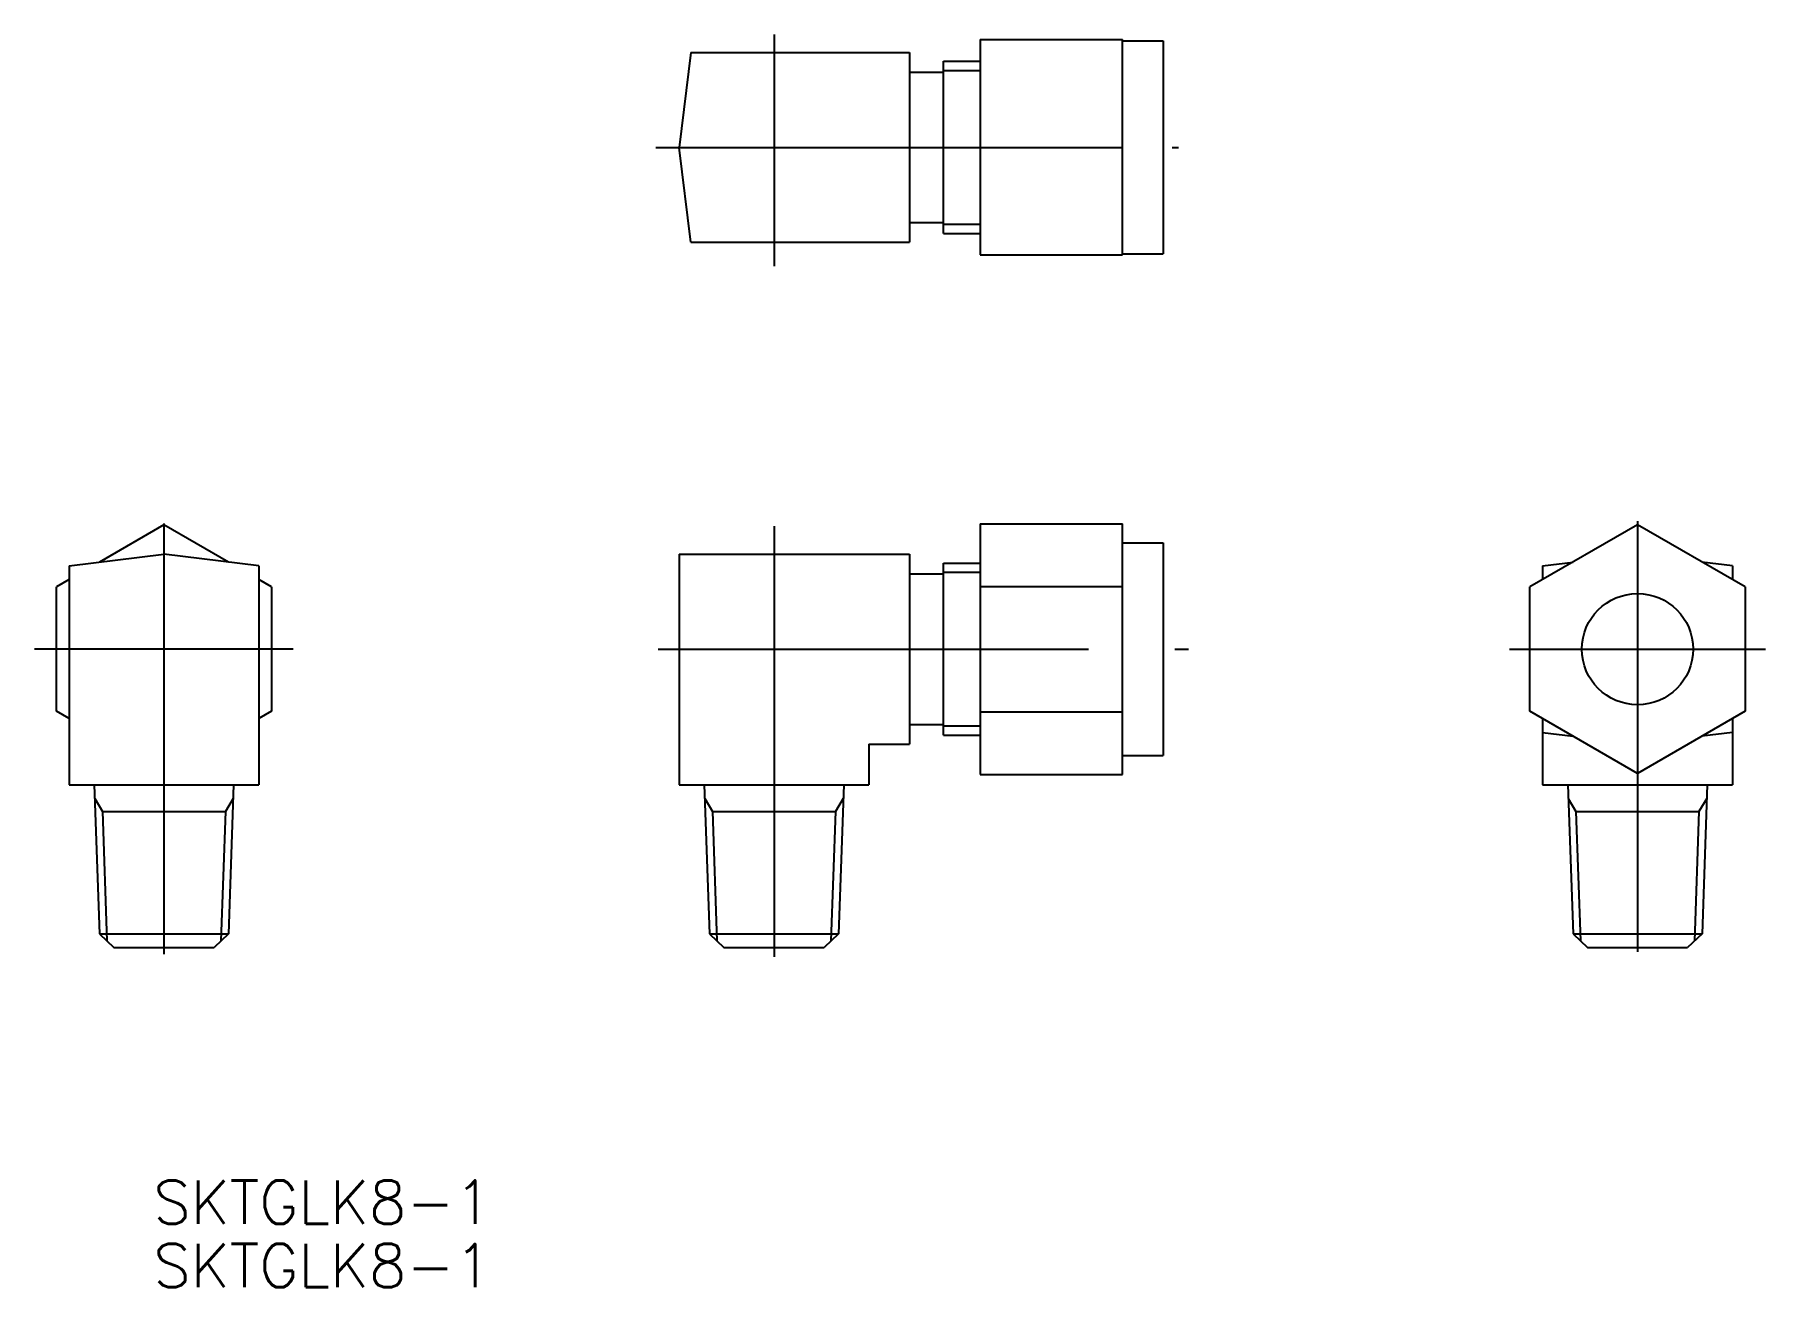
# Model space of a CAD drawing. Extents: x -53 to 75, y -21 to 71.
import ezdxf

# ---------------------------------------------------------------- set-up
doc = ezdxf.new("R2010")
doc.units = 0
doc.linetypes.add('CENTER', pattern=[50.8, 31.75, -6.35, 6.35, -6.35])
doc.layers.get('0').update_dxf_attribs({"linetype": 'CONTINUOUS'})
doc.layers.add('CENTER', color=1, linetype='CENTER')
doc.styles.get("Standard").update_dxf_attribs({"font": 'txt.shx', "bigfont": '@extfont2.shx'})

msp = doc.modelspace()

# ---------------------------------------------------------------- linework, layer by layer
at = {"color": 7, "linetype": 'CONTINUOUS'}
for p, q in [((17.02, 71.13), (27.52, 71.13)), ((17.02, 71.13), (17.02, 55.26)), ((27.52, 55.26), (27.52, 71.13)), ((27.52, 71.04), (30.52, 71.04)), ((30.52, 71.04), (30.52, 55.34)), ((-4.32, 70.19), (-5.18, 63.19)), ((-4.32, 70.19), (11.82, 70.19)), ((11.82, 70.19), (11.82, 56.19)), ((14.32, 56.84), (14.32, 69.54)), ((14.32, 69.54), (17.02, 69.54)), ((11.82, 68.74), (14.32, 68.74)), ((-4.32, 56.19), (-5.18, 63.19)), ((17.02, 63.19), (27.52, 63.19)), ((11.82, 57.64), (14.32, 57.64)), ((-4.32, 56.19), (11.82, 56.19)), ((14.32, 56.84), (17.02, 56.84)), ((17.02, 55.26), (27.52, 55.26)), ((27.52, 55.34), (30.52, 55.34)), ((-43.18, 35.36), (-47.94, 32.61)), ((-38.43, 32.61), (-43.18, 35.36)), ((17.02, 35.43), (17.02, 16.96)), ((17.02, 35.43), (27.52, 35.43)), ((27.52, 16.96), (27.52, 35.43)), ((65.52, 35.36), (57.58, 30.78)), ((73.45, 30.78), (65.52, 35.36)), ((27.52, 34.04), (30.52, 34.04)), ((30.52, 34.04), (30.52, 18.34)), ((-50.18, 32.33), (-43.18, 33.19)), ((-50.18, 32.33), (-50.18, 16.19)), ((-36.18, 32.33), (-43.18, 33.19)), ((-36.18, 32.33), (-36.18, 16.19)), ((-5.18, 33.19), (-5.18, 16.19)), ((-5.18, 33.19), (11.82, 33.19)), ((11.82, 33.19), (11.82, 19.19)), ((14.32, 19.84), (14.32, 32.54)), ((14.32, 32.54), (17.02, 32.54)), ((58.52, 32.33), (60.76, 32.61)), ((58.52, 32.33), (58.52, 31.32)), ((72.52, 32.33), (70.27, 32.61)), ((72.52, 32.33), (72.52, 31.32)), ((-50.18, 31.32), (-51.12, 30.78)), ((-51.12, 21.61), (-51.12, 30.78)), ((-35.25, 30.78), (-36.18, 31.32)), ((-35.25, 30.78), (-35.25, 21.61)), ((11.82, 31.74), (14.32, 31.74)), ((17.02, 30.81), (27.52, 30.81)), ((57.58, 21.61), (57.58, 30.78)), ((73.45, 30.78), (73.45, 21.61)), ((-50.18, 21.07), (-51.12, 21.61)), ((-35.25, 21.61), (-36.18, 21.07)), ((11.82, 20.64), (14.32, 20.64)), ((17.02, 21.58), (27.52, 21.58)), ((65.52, 17.03), (57.58, 21.61)), ((58.52, 21.07), (58.52, 16.19)), ((73.45, 21.61), (65.52, 17.03)), ((72.52, 21.07), (72.52, 16.19)), ((8.82, 19.19), (8.82, 16.19)), ((8.82, 19.19), (11.82, 19.19)), ((14.32, 19.84), (17.02, 19.84)), ((58.52, 20.05), (60.76, 19.78)), ((72.52, 20.05), (70.27, 19.78)), ((27.52, 18.34), (30.52, 18.34)), ((17.02, 16.96), (27.52, 16.96)), ((-50.18, 16.19), (-36.18, 16.19)), ((-48.33, 16.19), (-47.94, 5.19)), ((-38.04, 16.19), (-38.42, 5.19)), ((-5.18, 16.19), (8.82, 16.19)), ((-3.33, 16.19), (-2.94, 5.19)), ((6.96, 16.19), (6.58, 5.19)), ((58.52, 16.19), (72.52, 16.19)), ((60.37, 16.19), (60.76, 5.19)), ((70.66, 16.19), (70.28, 5.19)), ((-48.29, 15.19), (-47.72, 14.21)), ((-38.07, 15.19), (-38.65, 14.21)), ((-3.29, 15.19), (-2.72, 14.21)), ((6.93, 15.19), (6.35, 14.21)), ((60.41, 15.19), (60.98, 14.21)), ((70.63, 15.19), (70.05, 14.21)), ((-47.94, 5.19), (-46.87, 4.19)), ((-38.42, 5.19), (-39.49, 4.19)), ((-2.94, 5.19), (-1.87, 4.19)), ((6.58, 5.19), (5.51, 4.19)), ((60.76, 5.19), (61.83, 4.19)), ((70.28, 5.19), (69.2, 4.19)), ((-46.87, 4.19), (-39.49, 4.19)), ((-1.87, 4.19), (5.51, 4.19)), ((61.83, 4.19), (69.2, 4.19))]:
    msp.add_line(p, q, dxfattribs=at)
at = {"color": 3, "linetype": 'CONTINUOUS'}
for p, q in [((14.32, 68.86), (17.02, 68.86)), ((14.32, 57.53), (17.02, 57.53)), ((14.32, 31.86), (17.02, 31.86)), ((14.32, 20.53), (17.02, 20.53)), ((-47.72, 14.21), (-38.65, 14.21)), ((-47.72, 14.21), (-47.39, 4.68)), ((-38.65, 14.21), (-38.98, 4.68)), ((-2.72, 14.21), (6.35, 14.21)), ((-2.72, 14.21), (-2.39, 4.68)), ((6.35, 14.21), (6.02, 4.68)), ((60.98, 14.21), (61.31, 4.68)), ((60.98, 14.21), (70.05, 14.21)), ((70.05, 14.21), (69.72, 4.68)), ((-47.94, 5.19), (-38.42, 5.19)), ((-2.94, 5.19), (6.58, 5.19)), ((60.76, 5.19), (70.28, 5.19))]:
    msp.add_line(p, q, dxfattribs=at)
at = {"color": 7, "linetype": 'CONTINUOUS'}
msp.add_circle((65.52, 26.19), 4.1, dxfattribs=at)
at = {"layer": 'CENTER', "color": 1, "linetype": 'CENTER'}
for p, q in [((1.82, 71.5), (1.82, 54.43)), ((-6.91, 63.19), (31.67, 63.19)), ((-43.18, 35.46), (-43.18, 2.32)), ((1.82, 35.26), (1.82, 2.49)), ((65.52, 35.63), (65.52, 3.02)), ((-33.64, 26.19), (-52.72, 26.19)), ((-6.72, 26.19), (32.4, 26.19)), ((56.08, 26.19), (74.95, 26.19))]:
    msp.add_line(p, q, dxfattribs=at)

# ---------------------------------------------------------------- texts
at = {"color": 7, "linetype": 'CONTINUOUS'}
for p in [(-43.96, -16.18), (-43.96, -20.86)]:
    msp.add_text('SKTGLK8-1', height=3.2, dxfattribs=at).set_placement(p)

doc.saveas('drawing.dxf')
